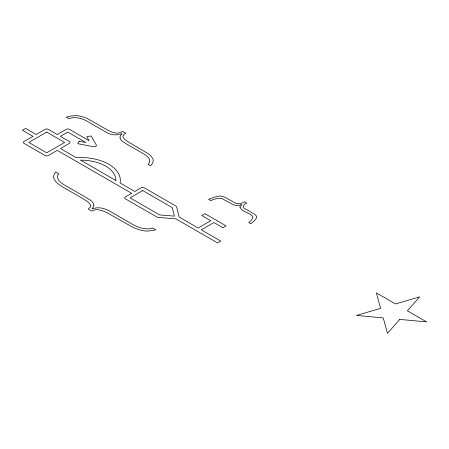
<?xml version="1.0" encoding="UTF-8"?>
<svg xmlns="http://www.w3.org/2000/svg" width="449" height="449" viewBox="0 0 449 449"><rect width="100%" height="100%" fill="white"/><g stroke="black" fill="none" stroke-linecap="round" stroke-linejoin="round"><path stroke-width="0.67" d="M120.006 137.22C119.855 140.677 123.823 142.131 126.175 143.792L142.984 153.491C146.453 155.219 151.992 159.429 148.759 163.7A7.897 4.563 0 0 1 148.03 164.379L150.645 165.889L152.682 163.071L153.266 160.394A13.644 7.88 0 0 0 152.845 158.688L151.128 156.179L148.198 153.67L127.465 141.474L124.519 139.212L123.02 136.984A6.067 3.502 0 0 1 123.105 135.8L124.132 134.397L125.759 133.252L122.773 131.523L118.351 133.056A6.067 3.502 0 0 1 116.302 133.106L112.446 132.242L108.529 130.541L87.403 118.57L83.059 116.88L78.71 115.887A13.644 7.88 0 0 0 75.758 115.646L71.116 115.982L66.239 117.155L68.849 118.665A7.897 4.563 0 0 1 70.033 118.244C76.066 116.667 82.487 118.418 87.707 121.578L104.516 131.282C109.113 134.234 114.882 135.952 120.237 134.161A6.286 3.626 0 0 0 121.303 133.667L122.049 134.099A6.286 3.626 0 0 0 121.196 134.711L120.411 135.705L120.006 137.22M239.957 207.242C242.123 212.007 249.173 212.321 252.478 216.21A5.416 3.126 0 0 1 252.849 217.142L252.473 218.674A20.009 11.551 0 0 1 248.729 222.519L250.879 223.759L254.88 220.319L256.643 217.743A5.568 3.216 0 0 0 256.716 216.979L256.138 215.688L254.701 214.353L245.564 208.993C241.506 207.668 243.796 203.953 246.798 203.128L244.402 201.747C241.439 203.812 237.386 204.727 234.243 202.46L224.971 197.184L220.408 196.017A5.568 3.216 0 0 0 219.09 196.061L214.628 197.077L208.673 199.395L210.822 200.636A20.059 11.584 0 0 1 217.473 198.469L220.128 198.25A5.399 3.115 0 0 1 221.75 198.464L233.581 204.806L237.291 205.693A5.444 3.143 0 0 0 239.424 205.373L241.405 204.536L241.972 204.862L240.518 206.007A5.467 3.154 0 0 0 239.957 207.242M93.869 205.356L92.96 207.674A5.337 3.081 0 0 1 92.124 208.302L93.01 208.813A5.337 3.081 0 0 1 94.094 208.33C100.245 206.596 106.559 209.127 111.756 212.326L131.714 223.849C137.933 227.486 145.633 230.343 152.812 228.058L155.921 229.849L148.243 231.044A15.872 9.165 0 0 1 144.112 230.831L139.218 229.77L133.381 227.559L106.677 212.512L101.581 210.385L97.22 209.61A6.314 3.648 0 0 0 95.469 209.745L91.748 211.075L88.2 209.026L90.513 206.882A6.314 3.648 0 0 0 90.743 205.872C89.772 202.117 85.462 200.501 82.56 198.458L63.489 187.452C59.852 185.235 55.856 182.81 53.992 178.797A15.872 9.165 0 0 1 53.616 176.412L54.329 173.971L55.687 171.984L58.791 173.774C54.351 178.719 62.17 183.916 66.076 185.953L86.034 197.476C88.953 199.53 93.661 201.186 93.869 205.356M79.08 141.21L77.66 143.663L93.487 146.711A2.239 1.291 0 0 0 95.777 146.396A2.239 1.291 0 0 0 96.322 145.078L91.046 135.94L86.797 136.754L89.076 140.7L69.399 129.34A2.239 1.291 0 0 0 66.239 129.34L57.27 134.52L48.301 129.34A2.239 1.291 0 0 0 45.136 129.34L36.167 134.52L25.615 128.425L22.45 130.255L33.002 136.344L24.033 141.525A2.239 1.291 0 0 0 24.033 143.349L45.136 155.534A2.239 1.291 0 0 0 48.301 155.534L57.27 150.359L131.652 193.3L125.322 196.954A2.239 1.291 0 0 0 125.322 198.784L156.976 217.058A2.239 1.291 0 0 0 158.239 217.423L175.963 218.888L217.642 242.948L220.807 241.119L201.287 229.849L213.948 222.541L222.917 227.716L226.083 225.892L204.98 213.707L201.814 215.537L210.783 220.712L198.121 228.025L179.129 217.058L176.597 206.826A2.239 1.291 0 0 0 175.963 206.091L144.314 187.817A2.239 1.291 0 0 0 141.149 187.817L134.818 191.476L120.085 182.968A39.54 22.832 0 0 0 76.324 157.706L60.435 148.529L69.399 143.349A2.239 1.291 0 0 0 69.399 141.525L60.435 136.344L67.821 132.085L85.911 142.524L79.08 141.21M399.784 319.413L387.476 333.354L383.238 317.903L356.467 315.456L380.617 308.351L376.38 292.894L395.541 303.962L419.692 296.856L407.383 310.798L426.55 321.866L399.784 319.413M46.718 132.085L28.781 142.44L46.718 152.795L64.656 142.44L46.718 132.085M142.731 190.561L130.07 197.869L159.614 214.925L174.38 216.143L172.27 207.618L142.731 190.561M115.859 180.532L80.551 160.141A35.067 20.244 0 0 1 115.859 180.532"/></g></svg>
